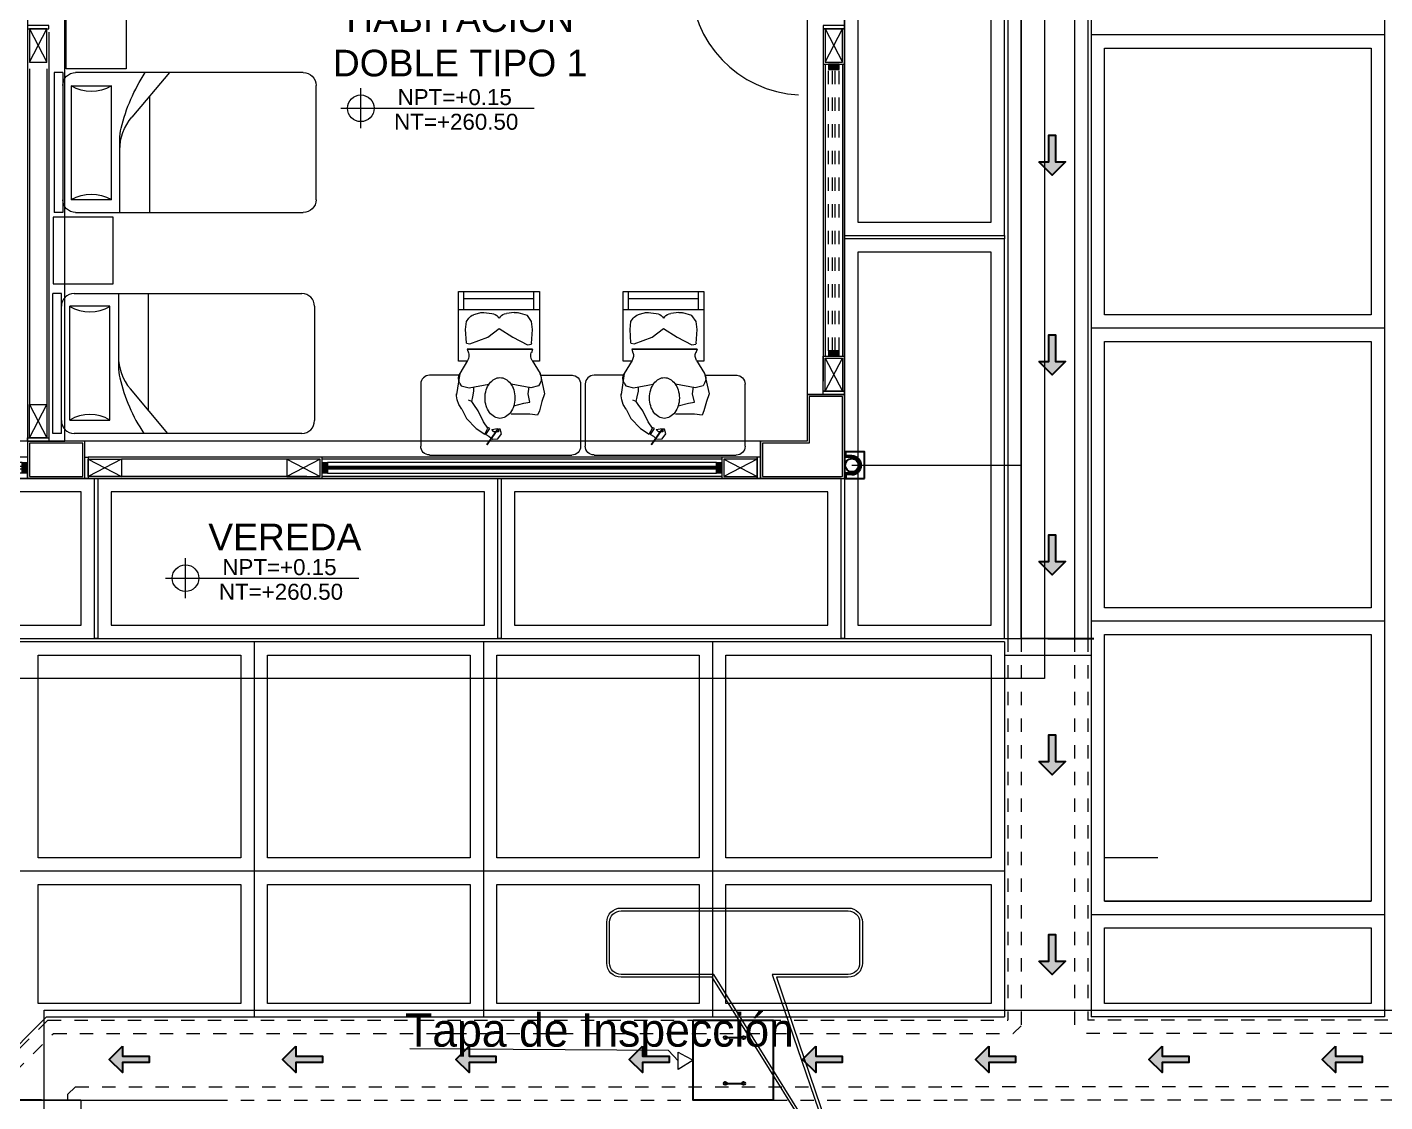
# Model space of a CAD drawing. Header units: metres. Extents: x 349075 to 349285, y 9281902 to 9282050.
# Drawn here: x 349133.65 to 349143.84, y 9281988.02 to 9281996.08 of the extents above; entities that cross this region are included whole.
import ezdxf

# ---------------------------------------------------------------- set-up
doc = ezdxf.new("R2010")
doc.units = ezdxf.units.M
doc.header["$LTSCALE"] = 0.25
doc.linetypes.add('01 nivel$0$HIDDEN2', pattern=[0.1875, 0.125, -0.0625])
doc.linetypes.add('DASHED2', pattern=[0.762, 0.635, -0.127])
for name, color, linetype, lineweight in [('.', 7, 'Continuous', 0), ('0_ CUNETAS', 151, 'Continuous', 5), ('0_VANOS', 30, 'Continuous', 9), ('ARQ-FONDO', 253, 'CONTINUOUS', 9), ('CUNETAS-RED', 5, 'CONTINUOUS', 18)]:
    doc.layers.add(name, color=color, linetype=linetype, lineweight=lineweight)
doc.styles.add('AG FB', font='AGENCYR.TTF', dxfattribs={"height": 0.3})
doc.styles.add('Arial_1', font='arial.ttf', dxfattribs={"height": 0.15})

# ---------------------------------------------------------------- blocks, each defined once
blk = doc.blocks.new('COLUMNAS BLO DOR 01')
at = {"layer": 'ARQ-FONDO', "elevation": 0}
for points in [[(-0.63, -10.83), (0, -10.83), (0, -10.2), (-0.28, -10.2), (-0.28, -10.55), (-0.63, -10.55)], [(-0.615, -10.815), (-0.015, -10.815), (-0.015, -10.215), (-0.265, -10.215), (-0.265, -10.565), (-0.615, -10.565)], [(-5.7, -10.55), (-6.13, -10.55), (-6.13, -10.83), (-5.7, -10.83)], [(-5.715, -10.565), (-6.115, -10.565), (-6.115, -10.815), (-5.715, -10.815)]]:
    blk.add_lwpolyline(points, close=True, dxfattribs=at)
blk = doc.blocks.new('*U998')
at = {"linetype": 'Continuous', "true_color": 0xbebebe}
for points in [[(3032.131, 1351.189), (3032.131, 1351.269), (3032.171, 1351.269), (3032.171, 1351.189)], [(3034.281, 1351.189), (3034.281, 1351.269), (3034.321, 1351.269), (3034.321, 1351.189)]]:
    blk.add_hatch(color=9, dxfattribs=at).paths.add_polyline_path(points)
at = {"layer": '0_VANOS', "linetype": 'Continuous'}
for p, q in [((3032.131, 1351.269), (3032.171, 1351.269)), ((3032.131, 1351.269), (3032.131, 1351.189)), ((3032.171, 1351.269), (3032.171, 1351.189)), ((3034.281, 1351.189), (3034.281, 1351.269)), ((3034.281, 1351.269), (3034.321, 1351.269)), ((3034.321, 1351.269), (3034.321, 1351.189)), ((3032.171, 1351.189), (3032.131, 1351.189)), ((3034.321, 1351.189), (3034.281, 1351.189))]:
    blk.add_line(p, q, dxfattribs=at)
at = {"layer": '0_VANOS', "linetype": '01 nivel$0$HIDDEN2', "ltscale": 0.5}
for p, q in [((3032.171, 1351.269), (3034.281, 1351.269)), ((3032.171, 1351.239), (3034.281, 1351.239)), ((3032.171, 1351.219), (3034.281, 1351.219)), ((3032.171, 1351.189), (3034.281, 1351.189))]:
    blk.add_line(p, q, dxfattribs=at)
at = {"layer": '0_VANOS', "linetype": '01 nivel$0$HIDDEN2'}
blk.add_line((3034.281, 1351.269), (3034.321, 1351.269), dxfattribs=at)
blk = doc.blocks.new('*U1001')
at = {"linetype": 'Continuous', "lineweight": 0, "true_color": 0xbebebe}
for points in [[(3037.252, 1360.543), (3037.212, 1360.543), (3037.212, 1360.463), (3037.252, 1360.463)], [(3040.212, 1360.543), (3040.172, 1360.543), (3040.172, 1360.463), (3040.212, 1360.463)]]:
    blk.add_hatch(color=9, dxfattribs=at).paths.add_polyline_path(points)
at = {"layer": '0_VANOS', "linetype": 'Continuous'}
for p, q in [((3037.252, 1360.513), (3040.172, 1360.513)), ((3037.252, 1360.503), (3040.172, 1360.503)), ((3037.252, 1360.493), (3040.172, 1360.493))]:
    blk.add_line(p, q, dxfattribs=at)
for points in [[(3037.212, 1360.543), (3037.212, 1360.463), (3037.252, 1360.463), (3037.252, 1360.543)], [(3037.252, 1360.543), (3040.172, 1360.543), (3040.172, 1360.463), (3037.252, 1360.463)], [(3040.172, 1360.543), (3040.172, 1360.463), (3040.212, 1360.463), (3040.212, 1360.543)]]:
    blk.add_lwpolyline(points, close=True, dxfattribs=at)
blk = doc.blocks.new('montante')
at = {"layer": 'ARQ-FONDO', "lineweight": 30}
for p, q in [((0, 0.07), (0.045, 0.07)), ((0, 0.06), (0.055, 0.06)), ((0.045, 0.07), (0.045, 0.095)), ((0, -0.06), (0.055, -0.06)), ((0, -0.07), (0.045, -0.07)), ((0.045, -0.07), (0.045, -0.095))]:
    blk.add_line(p, q, dxfattribs=at)
blk.add_lwpolyline([(-0.095, 0.1), (-0.095, -0.1), (0.055, -0.1), (0.055, 0.1)], close=True, dxfattribs=at)
blk.add_circle((0, 0), 0.05, dxfattribs=at)
for centre, radius, start, end in [((0, 0), 0.07, 90, 270), ((0, 0), 0.06, 90, 270), ((0.05, 0.095), 0.005, 0, 180), ((0.05, -0.095), 0.005, 180, 0)]:
    blk.add_arc(centre, radius, start, end, dxfattribs=at)
blk = doc.blocks.new('CAMA DE PLAZA Y MEDIA')
at = {"layer": 'ARQ-FONDO', "linetype": 'ByBlock', "lineweight": 0}
for p, q in [((-2.464, -0.474), (-2.464, 0.576)), ((-2.4, 0.576), (-2.464, 0.576)), ((-2.4, -0.474), (-2.4, 0.576)), ((-2.304, 0.576), (-0.596, 0.576)), ((-1.972, 0.576), (-1.972, 0.031)), ((-1.748, 0.576), (-1.748, -0.298)), ((-2.036, 0.48), (-2.336, 0.48)), ((-2.336, -0.374), (-2.336, 0.48)), ((-2.036, -0.374), (-2.036, 0.48)), ((-0.5, 0.48), (-0.5, -0.378)), ((-1.6, -0.474), (-1.882, -0.14)), ((-2.336, -0.374), (-2.036, -0.374)), ((-2.4, -0.474), (-2.464, -0.474)), ((-0.596, -0.474), (-2.304, -0.474))]:
    blk.add_line(p, q, dxfattribs=at)
for centre, radius, start, end in [((-2.304, 0.48), 0.096, 90, 180), ((-0.596, 0.48), 0.096, 0, 90), ((-2.186, 0.73), 0.292, 239.0362, 300.9638), ((-1.588, 0.107), 0.384, 180, 220.1059), ((-1.588, 0.031), 0.384, 180, 193.3928), ((-0.695, 0.244), 1.302, 193.3928, 213.4501), ((-2.304, -0.378), 0.096, 180, 270), ((-2.186, -0.624), 0.292, 59.0362, 120.9638), ((-0.596, -0.378), 0.096, 270, 0)]:
    blk.add_arc(centre, radius, start, end, dxfattribs=at)
blk = doc.blocks.new('escritorio dormitorios')
at = {"layer": 'ARQ-FONDO', "linetype": 'ByBlock', "lineweight": 0}
for p, q in [((-0.672, 0.428, -11.931), (0.395, 0.429, -80.123)), ((-0.738, -0.105, -80.123), (-0.738, 0.361, -80.123)), ((0.462, 0.362, -148.314), (0.462, -0.104, -148.314)), ((0.401, -0.17, -167.513), (0.163, -0.17, -167.513))]:
    blk.add_line(p, q, dxfattribs=at)
at = {"layer": 'ARQ-FONDO', "lineweight": 0}
for p, q in [((-0.395, 0.153), (-0.323, 0.229)), ((-0.323, 0.229), (-0.258, 0.272)), ((-0.234, 0.227), (-0.267, 0.178)), ((-0.258, 0.272), (-0.234, 0.227)), ((-0.254, 0.263), (-0.249, 0.275)), ((-0.249, 0.275), (-0.219, 0.229)), ((-0.219, 0.229), (-0.236, 0.221)), ((-0.43, 0.084), (-0.395, 0.153)), ((-0.267, 0.178), (-0.307, 0.097)), ((-0.356, 0.026), (-0.381, 0.016)), ((-0.34, 0.048), (-0.356, 0.026)), ((-0.307, 0.097), (-0.34, 0.048)), ((-0.445, -0.183), (-0.469, -0.027)), ((-0.447, -0.112), (-0.434, -0.09)), ((-0.434, -0.09), (-0.376, -0.077)), ((-0.376, -0.077), (-0.228, -0.103)), ((0.088, -0.077), (-0.061, -0.103)), ((0.146, -0.09), (0.088, -0.077)), ((0.158, -0.112), (0.146, -0.09)), ((-0.387, -0.281), (-0.445, -0.183)), ((0.098, -0.281), (0.157, -0.183)), ((-0.454, -0.277), (-0.454, -0.799)), ((-0.389, -0.277), (-0.454, -0.277)), ((0.152, -0.277), (0.101, -0.277)), ((0.152, -0.799), (0.152, -0.277)), ((-0.394, -0.411), (-0.37, -0.406)), ((-0.389, -0.367), (-0.38, -0.34)), ((0.101, -0.367), (-0.389, -0.367)), ((-0.389, -0.367), (0.101, -0.367)), ((-0.37, -0.406), (-0.235, -0.457)), ((-0.048, -0.457), (0.062, -0.399)), ((0.062, -0.399), (0.092, -0.405)), ((0.101, -0.367), (0.092, -0.34)), ((-0.396, -0.413), (-0.402, -0.515)), ((-0.235, -0.457), (-0.151, -0.522)), ((-0.151, -0.522), (-0.048, -0.457)), ((0.094, -0.408), (0.101, -0.515)), ((-0.402, -0.515), (-0.396, -0.573)), ((-0.396, -0.573), (-0.378, -0.599)), ((-0.159, -0.609), (-0.151, -0.599)), ((-0.143, -0.609), (-0.151, -0.599)), ((0.094, -0.573), (0.062, -0.618)), ((0.101, -0.515), (0.094, -0.573)), ((-0.454, -0.664), (0.152, -0.664)), ((-0.414, -0.664), (-0.414, -0.799)), ((-0.34, -0.626), (-0.294, -0.64)), ((-0.265, -0.642), (-0.205, -0.635)), ((-0.037, -0.642), (-0.096, -0.635)), ((0.062, -0.618), (-0.007, -0.64)), ((0.111, -0.664), (0.111, -0.799)), ((-0.454, -0.799), (0.152, -0.799)), ((-0.414, -0.747), (0.111, -0.747))]:
    blk.add_line(p, q, dxfattribs=at)
at = {"layer": 'ARQ-FONDO', "lineweight": 0, "const_width": 0.014}
blk.add_lwpolyline([(-0.157, 0.23), (-0.243, 0.352)], dxfattribs=at)
at = {"layer": 'ARQ-FONDO', "lineweight": 0}
for points in [[(-0.249, 0.275), (-0.227, 0.287), (-0.201, 0.31), (-0.16, 0.306), (-0.133, 0.27), (-0.143, 0.233), (-0.156, 0.233), (-0.156, 0.254), (-0.189, 0.255), (-0.205, 0.236), (-0.162, 0.228)], [(0.157, -0.183), (0.191, -0.032), (0.171, 0.026), (0.152, 0.097), (0.139, 0.129), (0.081, 0.122), (0.023, 0.122), (-0.061, 0.122)], [(-0.43, 0.084), (-0.453, 0.049), (-0.464, 0.013), (-0.469, -0.015), (-0.469, -0.03)], [(-0.356, 0.026), (-0.348, -0.008), (-0.339, -0.052), (-0.339, -0.083)], [(-0.041, 0.058), (0.036, 0.039), (0.081, 0.032), (0.068, -0.032), (0.075, -0.084)]]:
    blk.add_lwpolyline(points, dxfattribs=at)
blk.add_lwpolyline([(-0.256, 0, 0.07405), (-0.247, -0.06, 0.084801), (-0.223, -0.108, 0.106336), (-0.185, -0.142, 0.128955), (-0.144, -0.153, 0.128955), (-0.103, -0.142, 0.106336), (-0.065, -0.108, 0.084801), (-0.041, -0.06, 0.07405), (-0.032, 0, 0.07405), (-0.041, 0.06, 0.084801), (-0.065, 0.108, 0.106336), (-0.103, 0.142, 0.128955), (-0.144, 0.153, 0.128955), (-0.185, 0.142, 0.106336), (-0.223, 0.108, 0.084801), (-0.247, 0.06, 0.07405)], format="xyb", close=True, dxfattribs=at)
at = {"layer": 'ARQ-FONDO', "linetype": 'ByBlock', "lineweight": 0, "elevation": -80.123}
blk.add_lwpolyline([(-0.451, -0.171), (-0.672, -0.171, -0.414214), (-0.738, -0.105)], format="xyb", dxfattribs=at)
at = {"layer": 'ARQ-FONDO', "linetype": 'ByBlock', "lineweight": 0}
for centre, start, end in [((-0.672, 0.361, -11.931), 90, 180), ((0.395, 0.362, -80.123), 360, 90), ((0.395, -0.104, -148.314), 270, 0)]:
    blk.add_arc(centre, 0.0665, start, end, dxfattribs=at)
at = {"layer": 'ARQ-FONDO', "lineweight": 0}
for centre, radius, start, end in [((-0.384, -0.147), 0.0714, 150.9331, 210.9765), ((0.095, -0.147), 0.0714, 329.0235, 29.0669), ((-0.448, -0.318), 0.0714, 341.5564, 30.9765), ((0.159, -0.318), 0.0714, 149.0235, 198.4436), ((0.091, -0.408), 0.0028, 3.3682, 78.6956), ((0.091, -0.408), 0.0028, 3.3682, 78.6956), ((-0.393, -0.413), 0.0028, 101.3044, 176.6318), ((-0.32, -0.557), 0.0714, 215.5514, 252.9054), ((-0.214, -0.564), 0.0714, 277.1215, 321.3261), ((-0.087, -0.564), 0.0714, 218.6739, 262.8785), ((-0.273, -0.571), 0.0714, 252.9054, 277.1215), ((-0.028, -0.571), 0.0714, 262.8785, 287.0946)]:
    blk.add_arc(centre, radius, start, end, dxfattribs=at)
blk = doc.blocks.new('*U1569')
blk.add_arc((0.022, 0.048), 0.853, 0.1579, 87.0814)
blk = doc.blocks.new('*U1002')
at = {"linetype": 'Continuous', "true_color": 0xbebebe}
for points in [[(3032.131, 1351.189), (3032.131, 1351.269), (3032.171, 1351.269), (3032.171, 1351.189)], [(3033.091, 1351.189), (3033.091, 1351.269), (3033.131, 1351.269), (3033.131, 1351.189)]]:
    blk.add_hatch(color=9, dxfattribs=at).paths.add_polyline_path(points)
at = {"layer": '0_VANOS', "linetype": 'Continuous'}
for p, q in [((3032.131, 1351.269), (3032.171, 1351.269)), ((3032.131, 1351.269), (3032.131, 1351.189)), ((3032.171, 1351.269), (3032.171, 1351.189)), ((3033.091, 1351.189), (3033.091, 1351.269)), ((3033.091, 1351.269), (3033.131, 1351.269)), ((3033.131, 1351.269), (3033.131, 1351.189)), ((3032.171, 1351.189), (3032.131, 1351.189)), ((3033.131, 1351.189), (3033.091, 1351.189))]:
    blk.add_line(p, q, dxfattribs=at)
at = {"layer": '0_VANOS', "linetype": '01 nivel$0$HIDDEN2', "ltscale": 0.5}
for p, q in [((3032.171, 1351.269), (3033.091, 1351.269)), ((3032.171, 1351.239), (3033.091, 1351.239)), ((3032.171, 1351.219), (3033.091, 1351.219)), ((3032.171, 1351.189), (3033.091, 1351.189))]:
    blk.add_line(p, q, dxfattribs=at)
at = {"layer": '0_VANOS', "linetype": '01 nivel$0$HIDDEN2'}
blk.add_line((3033.091, 1351.269), (3033.131, 1351.269), dxfattribs=at)
blk = doc.blocks.new('Cotas de elevación - M_Cota de elevación - Destino rellenado-517392-Nivel 1')
at = {"layer": 'ARQ-FONDO'}
for p, q in [((0, -0.0015), (0, 0.0015)), ((-0.0015, 0), (0.013, 0))]:
    blk.add_line(p, q, dxfattribs=at)
blk.add_circle((0, 0), 0.001, dxfattribs=at)
blk = doc.blocks.new('EDF 06 PG BLOQUE')
at = {"layer": 'ARQ-FONDO'}
for p, q in [((-6.13, -7.33, 0), (-6.13, -10.55, 0)), ((-6.115, -7.705), (-5.985, -7.455)), ((-6.115, -7.455), (-5.985, -7.705)), ((-5.97, -7.48, 0), (-5.97, -10.55, 0)), ((-0.145, -7.705), (-0.015, -7.455)), ((-0.145, -7.455), (-0.015, -7.705)), ((-0.16, -7.72, 0), (-0.16, -10.1, 0)), ((-0.145, -7.72, 684.918), (-0.145, -9.91, 684.918)), ((-0.015, -7.72, 684.918), (-0.015, -9.91, 684.918)), ((0, -7.72, 0), (0, -10.1, 0)), ((-6.115, -7.755, 684.918), (-6.115, -10.275, 684.918)), ((-5.985, -7.755, 684.918), (-5.985, -10.275, 684.918)), ((-0.145, -9.925, 684.918), (-0.145, -9.925, 684.918)), ((-0.145, -9.925, 0), (-0.015, -10.175, 0)), ((-0.145, -10.175, 0), (-0.015, -9.925, 0)), ((-0.015, -9.925, 684.918), (-0.015, -9.925, 684.918)), ((-6.115, -10.275, -0.017), (-5.985, -10.525, -0.017)), ((-6.115, -10.525, -0.017), (-5.985, -10.275, -0.017)), ((-3.92, -10.67, 0), (-5.675, -10.67, 0)), ((-5.425, -10.685), (-5.675, -10.815)), ((-5.675, -10.685), (-5.425, -10.815)), ((-4.185, -10.685, 0), (-5.425, -10.685)), ((-4.185, -10.685, 0), (-3.935, -10.815, 0)), ((-3.935, -10.685, 0), (-4.185, -10.815, 0)), ((-0.92, -10.67, 0), (-3.92, -10.67, 0)), ((-3.92, -10.83, 0), (-3.92, -10.67, 0)), ((-0.92, -10.685, 684.918), (-3.92, -10.685, 684.918)), ((-0.905, -10.685, 0), (-0.655, -10.815, 0)), ((-0.655, -10.685, 0), (-0.905, -10.815, 0)), ((-4.02, -10.83, 0), (-5.675, -10.83, 0)), ((-4.035, -10.815, 684.918), (-5.425, -10.815)), ((-0.92, -10.815, 684.918), (-3.92, -10.815, 684.918)), ((-0.92, -10.83, 0), (-3.92, -10.83, 0))]:
    blk.add_line(p, q, dxfattribs=at)
at = {"layer": 'ARQ-FONDO', "ltscale": 0.7}
for points, elevation in [([(-19.23, 1.5), (1.5, 1.5), (1.5, -12.33), (-19.23, -12.33)], 0), ([(-5.85, -0.28), (-6.13, -0.28), (-6.13, -10.55), (-5.85, -10.55)], 684.918), ([(-0.63, -10.83), (-0.63, -10.55), (-17.1, -10.55), (-17.1, -10.83)], 0)]:
    blk.add_lwpolyline(points, close=True, dxfattribs=dict(at, elevation=elevation))
blk.add_lwpolyline([(0, -0.63), (-0.28, -0.63), (-0.28, -10.2), (0, -10.2)], close=True, dxfattribs=at)
at = {"layer": 'ARQ-FONDO', "lineweight": 0}
for points, elevation in [([(-5.841, -7.255), (-5.39, -7.255), (-5.39, -7.756), (-5.841, -7.756)], -2075.302), ([(-5.938, -9.369), (-5.487, -9.369), (-5.487, -8.868), (-5.938, -8.868)], -1390.384)]:
    blk.add_lwpolyline(points, close=True, dxfattribs=dict(at, elevation=elevation))
at = {"layer": 'ARQ-FONDO'}
for points in [[(-6.13, -7.43), (-6.13, -7.455), (-5.97, -7.455), (-5.97, -7.43)], [(-6.115, -7.455), (-6.115, -7.705), (-5.985, -7.705), (-5.985, -7.455)]]:
    blk.add_lwpolyline(points, close=True, dxfattribs=at)
for points, elevation in [([(-0.16, -7.43), (-0.16, -7.455), (0, -7.455), (0, -7.43)], 0), ([(-0.16, -7.455), (-0.16, -7.72), (0, -7.72), (0, -7.455)], 0), ([(-0.145, -7.455), (-0.145, -7.705), (-0.015, -7.705), (-0.015, -7.455)], 0), ([(-0.16, -10.175), (-0.16, -9.91), (0, -9.91), (0, -10.175)], 0), ([(-0.145, -10.175), (-0.145, -9.925), (-0.015, -9.925), (-0.015, -10.175)], 0), ([(-0.16, -10.2), (-0.16, -10.175), (0, -10.175), (0, -10.2)], 0), ([(-6.115, -10.525), (-6.115, -10.275), (-5.985, -10.275), (-5.985, -10.525)], -0.017), ([(-6.13, -10.55), (-6.13, -10.525), (-5.97, -10.525), (-5.97, -10.55)], -0.017), ([(-5.7, -10.67), (-5.675, -10.67), (-5.675, -10.83), (-5.7, -10.83)], 0), ([(-5.675, -10.685), (-5.425, -10.685), (-5.425, -10.815), (-5.675, -10.815)], 0), ([(-3.935, -10.685), (-4.185, -10.685), (-4.185, -10.815), (-3.935, -10.815)], 0), ([(-0.655, -10.67), (-0.92, -10.67), (-0.92, -10.83), (-0.655, -10.83)], 0), ([(-0.655, -10.685), (-0.905, -10.685), (-0.905, -10.815), (-0.655, -10.815)], 0), ([(-0.63, -10.67), (-0.655, -10.67), (-0.655, -10.83), (-0.63, -10.83)], 0)]:
    blk.add_lwpolyline(points, close=True, dxfattribs=dict(at, elevation=elevation))
at = {"layer": 'ARQ-FONDO', "linetype": 'DASHED2', "ltscale": 0.3}
blk.add_lwpolyline([(-6.13, -10.67), (-7.13, -10.67), (-7.13, -10.83), (-6.13, -10.83)], close=True, dxfattribs=at)
at = {"layer": 'ARQ-FONDO'}
blk.add_blockref('COLUMNAS BLO DOR 01', (0, 0), dxfattribs=at)
at = {"layer": 'ARQ-FONDO', "rotation": 180}
for name, p in [('*U1569', (-0.28, -7.05)), ('*U1002', (3026.001, 1340.479, -684.918))]:
    blk.add_blockref(name, p, dxfattribs=at)
at = {"layer": 'ARQ-FONDO', "xscale": -1, "rotation": 270}
blk.add_blockref('*U998', (-1351.309, -3042.041, 0), dxfattribs=at)
at = {"layer": 'ARQ-FONDO', "lineweight": 0, "xscale": -1, "rotation": 180}
for name, p in [('CAMA DE PLAZA Y MEDIA', (-3.466, -8.257, -1390.384)), ('escritorio dormitorios', (-2.442, -10.225, 701.901)), ('escritorio dormitorios', (-1.208, -10.225, 701.901))]:
    blk.add_blockref(name, p, dxfattribs=at)
at = {"layer": 'ARQ-FONDO', "xscale": 99.99999999999991, "yscale": 99.99999999999991, "zscale": 99.99999999999991}
blk.add_blockref('Cotas de elevación - M_Cota de elevación - Destino rellenado-517392-Nivel 1', (-3.63, -8.051, 684.918), dxfattribs=at)
at = {"layer": 'ARQ-FONDO', "lineweight": 0}
blk.add_blockref('CAMA DE PLAZA Y MEDIA', (-3.477, -10.017, -1390.384), dxfattribs=at)
at = {"layer": 'ARQ-FONDO', "lineweight": 0, "rotation": 180}
blk.add_blockref('montante', (0.055, -10.73, 0), dxfattribs=at)
at = {"layer": 'ARQ-FONDO', "xscale": -1}
blk.add_blockref('*U1001', (3036.292, -1371.253, 0), dxfattribs=at)
at = {"layer": 'ARQ-FONDO', "insert": (-4.06, -7.278, 684.918), "char_height": 0.2, "width": 2.3499, "attachment_point": 1, "style": 'Arial_1'}
blk.add_mtext('\\pxqc;HABITACIÓN DOBLE TIPO 1', dxfattribs=at)
at = {"layer": 'ARQ-FONDO', "char_height": 0.12, "width": 0.90214, "attachment_point": 1, "line_spacing_factor": 0.941778, "style": 'Arial_1'}
for s, insert in [('NPT=+0.15', (-3.354, -7.907, 684.918)), ('NT=+260.50', (-3.38, -8.092, 684.918))]:
    blk.add_mtext(s, dxfattribs=dict(at, insert=insert))
blk = doc.blocks.new('JUNTA VEREDA')
at = {"layer": 'ARQ-FONDO'}
blk.add_lwpolyline([(-0.013, 1.2), (0.012, 1.2), (0.012, 0), (-0.013, 0)], close=True, dxfattribs=at)
blk = doc.blocks.new('vereda edf 8')
at = {"layer": 'ARQ-FONDO'}
for p, q in [((18.93, 3.025, 0), (20.13, 3.025, 0)), ((18.93, 1.2, 0), (18.93, 0, 0))]:
    blk.add_line(p, q, dxfattribs=at)
for points in [[(18.93, 6.025), (18.93, 3.025), (20.13, 3.025), (20.13, 6.025)], [(19.03, 5.925), (19.03, 3.125), (20.03, 3.125), (20.03, 5.925)], [(18.93, 3), (18.93, 0), (20.13, 0), (20.13, 3)], [(19.03, 2.9), (19.03, 0.1), (20.03, 0.1), (20.03, 2.9)], [(10.302, 0), (13.302, 0), (13.302, 1.2), (10.302, 1.2)], [(13.327, 0), (16.327, 0), (16.327, 1.2), (13.327, 1.2)], [(18.905, 1.2), (16.352, 1.2), (16.352, 0), (18.905, 0)], [(10.402, 0.1), (13.202, 0.1), (13.202, 1.1), (10.402, 1.1)], [(13.427, 0.1), (16.227, 0.1), (16.227, 1.1), (13.427, 1.1)], [(18.805, 1.1), (16.452, 1.1), (16.452, 0.1), (18.805, 0.1)]]:
    blk.add_lwpolyline(points, close=True, dxfattribs=at)
at = {"layer": 'ARQ-FONDO', "rotation": 90}
blk.add_blockref('JUNTA VEREDA', (20.13, 3.013), dxfattribs=at)
at = {"layer": 'ARQ-FONDO'}
for p in [(13.315, 0), (16.34, 0), (18.918, 0)]:
    blk.add_blockref('JUNTA VEREDA', p, dxfattribs=at)
blk = doc.blocks.new('para pg vereda edf 06')
at = {"layer": 'ARQ-FONDO', "lineweight": 5}
blk.add_blockref('vereda edf 8', (-18.93, -12.03), dxfattribs=at)
at = {"layer": 'ARQ-FONDO', "xscale": 99.99999999999991, "yscale": 99.99999999999991, "zscale": 99.99999999999991}
blk.add_blockref('Cotas de elevación - M_Cota de elevación - Destino rellenado-517392-Nivel 1', (-4.945, -11.577, 684.918), dxfattribs=at)
at = {"layer": 'ARQ-FONDO', "insert": (-5.375, -11.168, 684.918), "char_height": 0.2, "width": 2.3499, "attachment_point": 1, "style": 'Arial_1'}
blk.add_mtext('\\pxqc;VEREDA', dxfattribs=at)
at = {"layer": 'ARQ-FONDO', "char_height": 0.12, "width": 0.90214, "attachment_point": 1, "line_spacing_factor": 0.941778, "style": 'Arial_1'}
for s, insert in [('NPT=+0.15', (-4.669, -11.434, 684.918)), ('NT=+260.50', (-4.695, -11.619, 684.918))]:
    blk.add_mtext(s, dxfattribs=dict(at, insert=insert))
blk = doc.blocks.new('dsfd')
at = {"layer": 'ARQ-FONDO'}
for p, q in [((333298.399, 9094259.416), (333296.766, 9094259.416)), ((333300.842, 9094259.416), (333299.554, 9094259.416)), ((333296.511, 9094259.161), (333296.511, 9094258.428)), ((333301.097, 9094258.428), (333301.097, 9094259.161)), ((333296.766, 9094258.224), (333300.842, 9094258.224)), ((333296.766, 9094258.173), (333300.842, 9094258.173))]:
    blk.add_line(p, q, dxfattribs=at)
for points in [[(333299.554, 9094259.416), (333300.941, 9094263.493), (333298.399, 9094259.416)], [(333300.842, 9094259.365), (333299.478, 9094259.365), (333300.764, 9094263.123), (333298.432, 9094259.365), (333296.766, 9094259.365)]]:
    blk.add_lwpolyline(points, dxfattribs=at)
for points in [[(333296.766, 9094259.365, 0.414214), (333296.562, 9094259.161), (333296.562, 9094258.428, 0.414214), (333296.766, 9094258.224)], [(333300.842, 9094258.224, 0.414214), (333301.046, 9094258.428), (333301.046, 9094259.161, 0.414214), (333300.842, 9094259.365)]]:
    blk.add_lwpolyline(points, format="xyb", dxfattribs=at)
for centre, start, end in [((333296.766, 9094259.161), 90, 180), ((333300.842, 9094259.161), 0, 90), ((333296.766, 9094258.428), 180, 270), ((333300.842, 9094258.428), 270, 0)]:
    blk.add_arc(centre, 0.255, start, end, dxfattribs=at)
blk = doc.blocks.new('*U3845')
at = {"layer": '.', "lineweight": 30}
h = blk.add_hatch(color=1, dxfattribs=at)
h.dxf.hatch_style = 1
h.paths.add_polyline_path([(-0.025, -0.05), (-0.1, -0.05), (0, -0.15), (0.1, -0.05), (0.025, -0.05), (0.025, 0.15), (-0.025, 0.15)])
at = {"layer": '0_ CUNETAS', "color": 1, "lineweight": 30}
blk.add_lwpolyline([(-0.1, -0.05), (-0.025, -0.05), (-0.025, 0.15), (0.025, 0.15), (0.025, -0.05), (0.1, -0.05), (0, -0.15)], close=True, dxfattribs=at)
blk = doc.blocks.new('*U3823')
at = {"layer": '0_ CUNETAS', "color": 0, "linetype": 'ByBlock', "lineweight": -2, "transparency": 16777216}
for p in [(0, 6), (0, 4.5), (0, 3), (0, 1.5), (0, 0)]:
    blk.add_blockref('*U3845', p, dxfattribs=at)
blk = doc.blocks.new('*U3829')
at = {"layer": '.', "lineweight": 30}
h = blk.add_hatch(color=1, dxfattribs=at)
h.dxf.hatch_style = 1
h.paths.add_polyline_path([(-0.025, -0.05), (-0.1, -0.05), (0, -0.15), (0.1, -0.05), (0.025, -0.05), (0.025, 0.15), (-0.025, 0.15)])
at = {"layer": '0_ CUNETAS', "color": 1, "lineweight": 30}
blk.add_lwpolyline([(-0.1, -0.05), (-0.025, -0.05), (-0.025, 0.15), (0.025, 0.15), (0.025, -0.05), (0.1, -0.05), (0, -0.15)], close=True, dxfattribs=at)
blk = doc.blocks.new('*U3830')
at = {"layer": '0_ CUNETAS', "color": 0, "linetype": 'ByBlock', "lineweight": -2, "transparency": 16777216}
for p in [(0, 9.1), (0, 7.8), (0, 6.5), (0, 5.2), (0, 3.9), (0, 2.6), (0, 1.3), (0, 0)]:
    blk.add_blockref('*U3829', p, dxfattribs=at)
blk = doc.blocks.new('TAPA INSPECCION')
at = {"layer": 'ARQ-FONDO', "lineweight": 30}
for p, q in [((0.241, -0.13, 206.75), (0.378, -0.13, 206.75)), ((0.241, -0.474, 206.75), (0.378, -0.474, 206.75))]:
    blk.add_line(p, q, dxfattribs=at)
blk.add_lwpolyline([(0, 0), (0.6, 0), (0.6, -0.6), (0, -0.6)], close=True, dxfattribs=at)
for centre in [(0.241, -0.13, 206.75), (0.378, -0.13, 206.75), (0.241, -0.474, 206.75), (0.378, -0.474, 206.75)]:
    blk.add_circle(centre, 0.0116, dxfattribs=at)
blk = doc.blocks.new('red drenaje')
at = {"layer": 'CUNETAS-RED', "lineweight": 0}
for p, q in [((-10.025, 111.023), (-10.025, 73.493)), ((-9.425, 111.023), (-9.425, 73.493)), ((-9.925, 110.923), (-9.925, 73.493)), ((-9.525, 110.923), (-9.525, 73.493)), ((-16.98, 70.028), (-17.58, 70.028)), ((-16.98, 70.028), (-16.98, 13.093))]:
    blk.add_line(p, q, dxfattribs=at)
at = {"layer": 'CUNETAS-RED'}
for p, q in [((-9.425, 111.023), (-9.425, 73.893)), ((-12.571, 70.402), (-14.513, 70.414)), ((-12.571, 70.402), (-12.499, 70.324))]:
    blk.add_line(p, q, dxfattribs=at)
at = {"layer": 'CUNETAS-RED', "linetype": '01 nivel$0$HIDDEN2', "lineweight": 0}
for p, q in [((-10.025, 73.493), (-10.025, 70.628)), ((-9.925, 73.493), (-9.925, 70.587)), ((-9.525, 73.493), (-9.525, 70.528)), ((-9.425, 73.493), (-9.425, 70.628)), ((-17.58, 70.277), (-17.229, 70.628)), ((-17.229, 70.628), (-10.025, 70.628)), ((-7.175, 70.628), (-9.425, 70.628)), ((-17.48, 70.235), (-17.187, 70.528)), ((-17.187, 70.528), (-9.984, 70.528)), ((-9.984, 70.528), (-9.925, 70.587)), ((-7.134, 70.528), (-9.525, 70.528)), ((-17.08, 70.07), (-17.021, 70.128)), ((-17.021, 70.128), (-10.493, 70.128)), ((-6.968, 70.128), (-10.451, 70.128)), ((-17.08, 70.07), (-17.08, 70.028)), ((-16.98, 70.028), (-10.451, 70.028)), ((-6.927, 70.028), (-10.451, 70.028))]:
    blk.add_line(p, q, dxfattribs=at)
at = {"layer": 'CUNETAS-RED', "lineweight": 0, "elevation": 0}
for points in [[(-9.925, 110.923), (-9.525, 110.923), (-9.525, 73.493), (-9.925, 73.493), (-9.925, 110.923)], [(-10.025, 73.493), (-9.425, 73.493)]]:
    blk.add_lwpolyline(points, dxfattribs=at)
at = {"layer": 'CUNETAS-RED'}
blk.add_lwpolyline([(-12.5, 70.39), (-12.443, 70.359), (-12.386, 70.328), (-12.498, 70.258)], close=True, dxfattribs=at)
at = {"layer": 'CUNETAS-RED', "lineweight": 0}
for name, p in [('*U3823', (-9.692, 71.121, -20.549)), ('TAPA INSPECCION', (-12.386, 70.628))]:
    blk.add_blockref(name, p, dxfattribs=at)
at = {"layer": 'CUNETAS-RED', "lineweight": 0, "rotation": 270.0000000664697}
blk.add_blockref('*U3830', (-16.617, 70.335, 684.918), dxfattribs=at)
at = {"layer": 'CUNETAS-RED', "lineweight": 25, "style": 'AG FB'}
blk.add_text('Tapa de Inspección', height=0.25, dxfattribs=at).set_placement((-14.548, 70.43))
blk = doc.blocks.new('bloque sum pg')
at = {"layer": 'ARQ-FONDO', "ltscale": 0.7}
blk.add_lwpolyline([(-17.33, 0), (0, 0), (0, -32.33), (-17.33, -32.33)], close=True, dxfattribs=at)

msp = doc.modelspace()

# ---------------------------------------------------------------- linework, layer by layer
at = {"layer": 'ARQ-FONDO'}
for p, q in [((349141.635, 9282029.024), (349141.635, 9281988.654)), ((349143.835, 9282029.024), (349143.835, 9281988.654)), ((349143.835, 9281996.024), (349141.635, 9281996.024)), ((349143.835, 9281993.824), (349141.635, 9281993.824)), ((349143.835, 9281991.624), (349141.635, 9281991.624)), ((349120.855, 9281991.494), (349141.01, 9281991.494)), ((349140.985, 9281991.469), (349120.855, 9281991.469)), ((349135.355, 9281991.469), (349135.355, 9281988.654)), ((349137.075, 9281991.469), (349137.075, 9281988.654)), ((349138.795, 9281991.469), (349138.795, 9281988.654)), ((349140.985, 9281991.469), (349140.985, 9281988.654)), ((349140.615, 9281991.369), (349140.885, 9281991.369)), ((349140.985, 9281991.369), (349141.635, 9281991.369)), ((349140.885, 9281989.849), (349140.615, 9281989.849)), ((349142.135, 9281989.849), (349141.735, 9281989.849)), ((349140.985, 9281989.749), (349120.855, 9281989.749)), ((349141.735, 9281989.524), (349143.735, 9281989.524)), ((349141.635, 9281989.424), (349143.835, 9281989.424)), ((349141.735, 9281989.324), (349143.735, 9281989.324)), ((349133.43, 9281988.288), (349133.796, 9281988.654)), ((349133.796, 9281988.654), (349140.985, 9281988.654)), ((349143.835, 9281988.654), (349141.635, 9281988.654)), ((349120.514, 9281988.029), (349135.096, 9281988.029))]:
    msp.add_line(p, q, dxfattribs=at)
at = {"layer": 'ARQ-FONDO', "lineweight": 0}
msp.add_line((349139.84, 9281992.794), (349141.11, 9281992.794), dxfattribs=at)
at = {"layer": 'ARQ-FONDO', "lineweight": 30}
for p, q in [((349141.31, 9281991.494), (349141.655, 9281991.494)), ((349133.76, 9281988.029), (349133.43, 9281988.029))]:
    msp.add_line(p, q, dxfattribs=at)
at = {"layer": 'ARQ-FONDO'}
for points, elevation in [([(349141.735, 9281993.924), (349141.735, 9281995.924), (349143.735, 9281995.924), (349143.735, 9281993.924)], 0), ([(349141.735, 9281991.724), (349141.735, 9281993.724), (349143.735, 9281993.724), (349143.735, 9281991.724)], 0), ([(349141.735, 9281989.524), (349141.735, 9281991.524), (349143.735, 9281991.524), (349143.735, 9281989.524)], 0), ([(349133.735, 9281991.369), (349135.255, 9281991.369), (349135.255, 9281989.849), (349133.735, 9281989.849)], -267.132), ([(349135.455, 9281991.369), (349136.975, 9281991.369), (349136.975, 9281989.849), (349135.455, 9281989.849)], -246.584), ([(349137.175, 9281991.369), (349138.695, 9281991.369), (349138.695, 9281989.849), (349137.175, 9281989.849)], -226.035), ([(349138.895, 9281991.369), (349140.885, 9281991.369), (349140.885, 9281989.849), (349138.895, 9281989.849)], -205.486), ([(349133.735, 9281989.649), (349135.255, 9281989.649), (349135.255, 9281988.754), (349133.735, 9281988.754)], -267.132), ([(349135.455, 9281989.649), (349136.975, 9281989.649), (349136.975, 9281988.754), (349135.455, 9281988.754)], -246.584), ([(349137.175, 9281989.649), (349138.695, 9281989.649), (349138.695, 9281988.754), (349137.175, 9281988.754)], -226.035), ([(349138.895, 9281989.649), (349140.885, 9281989.649), (349140.885, 9281988.754), (349138.895, 9281988.754)], -205.486), ([(349141.735, 9281988.754), (349141.735, 9281989.324), (349143.735, 9281989.324), (349143.735, 9281988.754)], 0)]:
    msp.add_lwpolyline(points, close=True, dxfattribs=dict(at, elevation=elevation))

# ---------------------------------------------------------------- block references
at = {"layer": 'ARQ-FONDO', "lineweight": 5}
for name, p in [('EDF 06 PG BLOQUE', (349139.785, 9282003.524, 0)), ('para pg vereda edf 06', (349139.785, 9282003.524, 0)), ('bloque sum pg', (349151.11, 9281988.704, 705.466))]:
    msp.add_blockref(name, p, dxfattribs=at)
at = {"layer": 'ARQ-FONDO', "extrusion": (-1.0001e-10, -0.025636, 0.999671), "xscale": -0.418244986072509, "yscale": 0.4182449860725101, "zscale": 0.4182449860725101, "rotation": 180}
msp.add_blockref('dsfd', (209738.37, 13082566.289, -237971.915), dxfattribs=at)
at = {"layer": 'CUNETAS-RED', "lineweight": 30}
msp.add_blockref('red drenaje', (349151.035, 9281918.001), dxfattribs=at)

doc.saveas('drawing.dxf')
